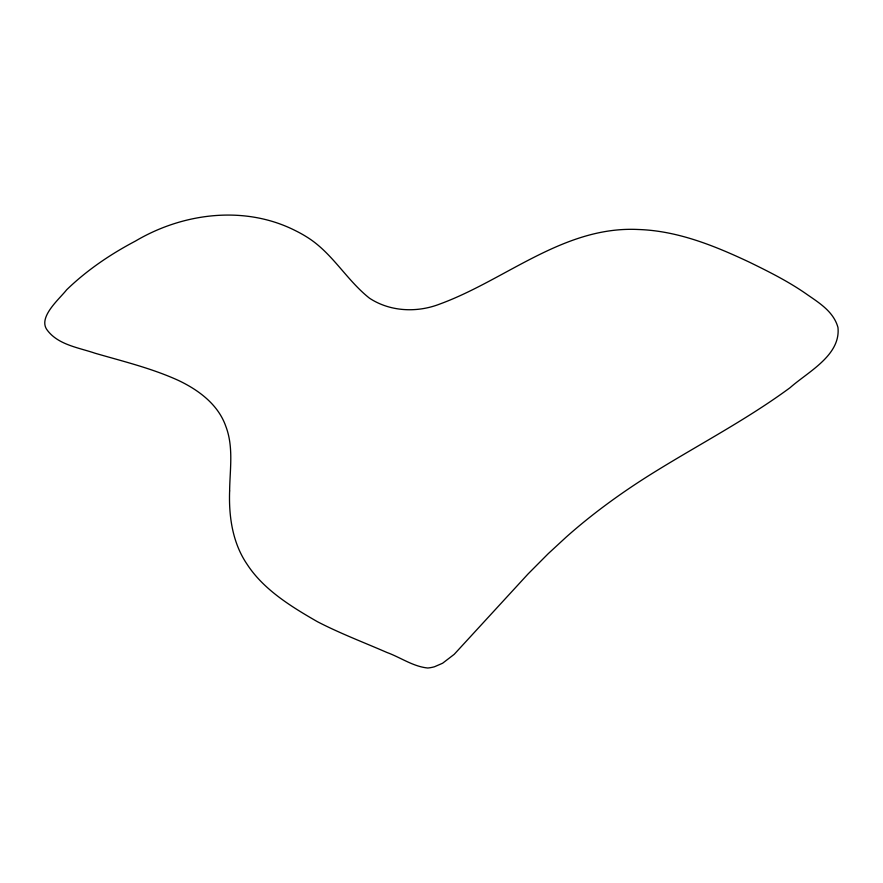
<?xml version="1.0" encoding="UTF-8"?>
<svg xmlns="http://www.w3.org/2000/svg" width="883" height="883" viewBox="0 0 883 883"><rect width="100%" height="100%" fill="white"/><g stroke="black" fill="none" stroke-linecap="round" stroke-linejoin="round"><path stroke-width="1.32" d="M229.624 490.937C228.708 516.456 232.505 543.056 247.262 564.535C263.774 589.866 291.578 606.831 317.383 621.676C339.933 633.365 363.697 642.349 386.942 652.482C400.54 657.405 413.156 666.599 427.802 668.012A24.15 13.94 0 0 0 434.557 666.731L442.626 663.221L454.226 654.314L528.067 573.95L548.321 553.586L566.246 537.041A786.908 454.315 0 0 1 601.323 508.332A831.367 479.988 0 0 1 652.493 473.299C698.354 444.745 746.51 419.778 790.097 387.681C807.978 371.798 840.859 355.419 837.967 327.472C833.74 312.085 819.998 303.388 807.647 294.889C789.479 282.03 769.557 272.019 749.612 262.284C714.601 245.783 677.714 230.794 638.486 229.503C563.917 225.75 505.97 279.867 439.668 304.094C416.997 312.891 390.12 311.765 369.502 298.2C346.445 280.021 332.14 252.604 306.843 237.019A126.633 73.112 0 0 0 295.772 230.827C245.209 204.999 183.322 212.704 135.474 241.059C110.53 254.194 86.92 270.143 66.644 289.801C59.514 298.907 38.576 316.511 46.556 329.182C57.296 344.756 78.256 347.483 94.967 353.2C122.88 361.313 151.368 368.178 177.936 380.209C198.2 389.712 218.013 404.226 225.739 426.114C233.763 446.93 229.878 469.292 229.624 490.937"/></g></svg>
